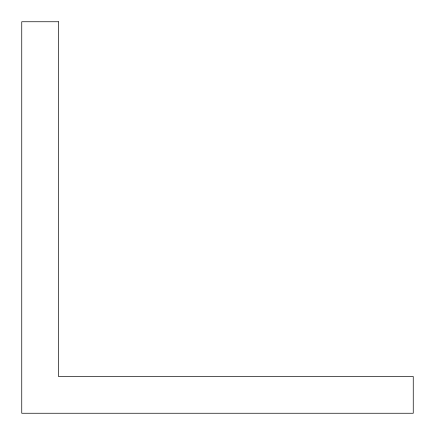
<?xml version="1.0" encoding="UTF-8"?>
<svg xmlns="http://www.w3.org/2000/svg" width="435" height="435" viewBox="0 0 435 435"><rect width="100%" height="100%" fill="white"/><g stroke="black" fill="none" stroke-linecap="round" stroke-linejoin="round"><path stroke-width="0.65" d="M58.486 21.75L21.75 21.75L21.75 413.25L413.25 413.25L413.25 376.514L58.486 376.514L58.486 21.75"/></g></svg>
